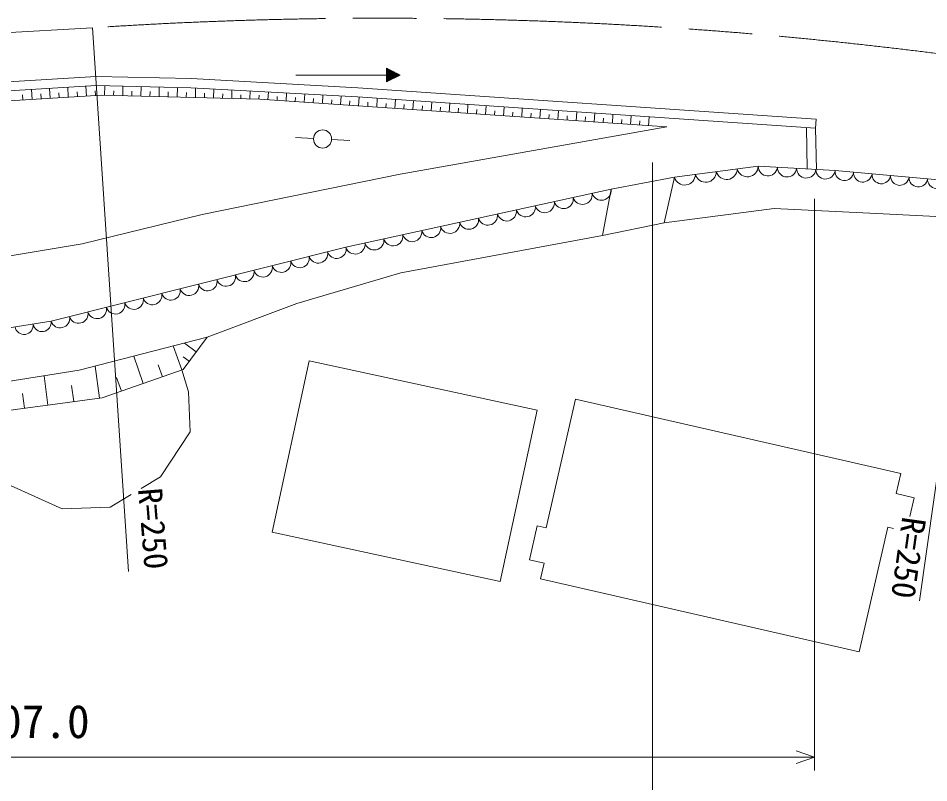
# Model space of a CAD drawing. Units: millimetres, scale not verified. Extents: x 40000 to 680000, y 20000 to 380000.
# Drawn here: x 289755 to 339880, y 259828 to 301921 of the extents above; entities that cross this region are included whole.
import ezdxf
from ezdxf.enums import TextEntityAlignment as Align

# ---------------------------------------------------------------- set-up
doc = ezdxf.new("R2010")
doc.units = ezdxf.units.MM
doc.header["$LTSCALE"] = 1000
doc.linetypes.add('CHAIN', pattern=[18.5, 12, -1.5, 3.5, -1.5])
for name, color, linetype, lineweight in [('M-BGD', 7, 'Continuous', 13), ('M-BMK', 2, 'CHAIN', 13), ('M-STR-HTXT', 7, 'Continuous', 13)]:
    doc.layers.add(name, color=color, linetype=linetype, lineweight=lineweight)
doc.styles.add('ＭＳ ゴシック', font='')
doc.styles.get('ＭＳ ゴシック').set_extended_font_data('MS Gothic')

msp = doc.modelspace()

# ---------------------------------------------------------------- linework, layer by layer
at = {"layer": 'M-BGD'}
for p, q in [((305030, 298794), (310030, 298794)), ((309780, 298794), (310030, 298794)), ((310780, 298794), (310030, 299169)), ((310030, 299169), (310030, 298419)), ((310030, 299144), (310080, 299144)), ((310030, 299119), (310130, 299119)), ((310030, 299094), (310180, 299094)), ((310030, 299069), (310230, 299069)), ((310030, 299044), (310280, 299044)), ((310030, 299019), (310330, 299019)), ((310030, 298994), (310380, 298994)), ((310030, 298969), (310430, 298969)), ((310030, 298944), (310480, 298944)), ((310030, 298919), (310530, 298919)), ((310030, 298894), (310580, 298894)), ((310030, 298869), (310630, 298869)), ((310030, 298844), (310680, 298844)), ((310030, 298819), (310730, 298819)), ((310030, 298419), (310780, 298794)), ((310030, 298794), (310780, 298794)), ((310030, 298769), (310730, 298769)), ((310030, 298744), (310680, 298744)), ((310030, 298719), (310630, 298719)), ((310030, 298694), (310580, 298694)), ((310030, 298669), (310530, 298669)), ((310030, 298644), (310480, 298644)), ((310030, 298619), (310430, 298619)), ((310030, 298594), (310380, 298594)), ((310030, 298569), (310330, 298569)), ((310030, 298544), (310280, 298544)), ((310030, 298519), (310230, 298519)), ((310030, 298494), (310180, 298494)), ((310030, 298469), (310130, 298469)), ((310030, 298444), (310080, 298444)), ((290515, 297455), (290482, 297997)), ((291014, 297485), (290998, 297757)), ((291513, 297515), (291481, 298058)), ((292012, 297545), (291996, 297817)), ((292511, 297575), (292479, 298119)), ((293011, 297605), (292994, 297877)), ((293510, 297635), (293477, 298179)), ((294009, 297665), (293993, 297926)), ((294508, 297681), (294521, 298204)), ((295008, 297669), (295015, 297931)), ((295508, 297656), (295521, 298181)), ((296008, 297644), (296014, 297907)), ((296507, 297631), (296521, 298158)), ((297007, 297619), (297014, 297883)), ((297507, 297606), (297520, 298135)), ((298007, 297594), (298014, 297859)), ((298507, 297581), (298520, 298112)), ((299007, 297568), (299013, 297831)), ((299506, 297556), (299520, 298081)), ((300006, 297543), (300013, 297791)), ((300506, 297531), (300519, 298025)), ((301006, 297518), (301012, 297750)), ((301506, 297506), (301518, 297970)), ((302506, 297481), (302516, 297914)), ((303504, 297436), (303533, 297857)), ((304502, 297368), (304532, 297801)), ((305500, 297300), (305530, 297745)), ((294347, 297685), (228067, 293704)), ((290016, 297425), (290000, 297696)), ((303053, 297467), (294347, 297685)), ((302006, 297493), (302011, 297710)), ((303005, 297468), (303011, 297679)), ((325453, 295936), (303053, 297467)), ((304003, 297402), (304018, 297619)), ((305001, 297334), (305016, 297557)), ((305998, 297265), (306014, 297495)), ((306497, 297231), (306529, 297690)), ((306996, 297197), (307012, 297433)), ((307495, 297163), (307527, 297634)), ((307994, 297129), (308010, 297370)), ((308493, 297095), (308526, 297577)), ((308992, 297061), (309008, 297302)), ((309490, 297027), (309523, 297509)), ((310488, 296959), (310521, 297441)), ((311486, 296890), (311519, 297373)), ((312483, 296822), (312516, 297305)), ((309989, 296993), (310006, 297234)), ((310987, 296924), (311003, 297166)), ((311985, 296856), (312001, 297097)), ((312982, 296788), (312999, 297029)), ((313481, 296754), (313514, 297236)), ((313980, 296720), (313996, 296961)), ((314479, 296686), (314512, 297168)), ((314978, 296652), (314994, 296893)), ((315476, 296618), (315509, 297100)), ((315975, 296583), (315992, 296825)), ((316474, 296549), (316507, 297032)), ((316973, 296515), (316989, 296757)), ((317472, 296481), (317505, 296964)), ((318469, 296413), (318502, 296896)), ((319467, 296345), (319500, 296828)), ((320465, 296277), (320498, 296760)), ((317971, 296447), (317987, 296689)), ((318968, 296379), (318985, 296620)), ((319966, 296311), (319982, 296552)), ((320964, 296242), (320980, 296484)), ((321462, 296208), (321495, 296692)), ((321961, 296174), (321978, 296416)), ((322460, 296140), (322493, 296623)), ((322959, 296106), (322975, 296348)), ((323458, 296072), (323491, 296555)), ((323957, 296038), (323973, 296280)), ((324455, 296004), (324488, 296487)), ((333652, 295862), (333686, 296361)), ((325453, 295936), (310776, 293338)), ((333152, 295896), (333194, 293619)), ((333652, 295862), (333694, 293591)), ((305012, 295353), (306010, 295298)), ((307009, 295242), (308007, 295187)), ((310776, 293338), (299884, 291107)), ((325880, 293162), (322390, 292511)), ((325880, 293162), (325322, 290649)), ((322390, 292511), (321924, 289951)), ((325322, 290649), (331372, 291440)), ((331372, 291440), (337003, 291161)), ((299884, 291107), (293278, 289500)), ((337003, 291161), (341470, 290935)), ((321924, 289951), (325322, 290649)), ((310820, 287899), (321924, 289951)), ((293278, 289500), (284618, 288071)), ((305094, 286210), (310820, 287899)), ((300151, 284356), (305094, 286210)), ((298832, 282585), (300151, 284356)), ((298753, 282557), (298289, 283877)), ((299554, 283554), (298906, 284036)), ((296641, 281814), (296112, 283317)), ((299168, 283036), (298844, 283277)), ((294228, 280999), (293993, 282772)), ((297697, 282186), (297465, 282846)), ((291392, 280622), (291177, 282236)), ((294383, 281019), (298832, 282585)), ((295439, 281391), (295174, 282142)), ((290100, 280451), (289993, 281258)), ((292810, 280811), (292692, 281697)), ((283837, 279619), (294383, 281019))]:
    msp.add_line(p, q, dxfattribs=at)
for points in [[(333686, 296361), (308458, 298083), (299278, 298595), (294045, 298715), (227695, 294685)], [(333652, 295862), (308427, 297584), (299259, 298096), (294055, 298214), (227726, 294186)], [(325880, 293162), (330488, 293767), (334723, 293535), (341847, 292902)], [(247085, 281705), (268753, 281634), (291564, 285245), (307797, 289321), (322390, 292511)], [(300151, 284356), (293106, 282544), (276833, 279948), (274243, 278919)], [(296531, 276034), (297593, 276674), (299224, 279143), (299136, 281348), (298753, 282557)], [(337931, 273823), (337621, 273894), (336052, 267042), (318502, 271060), (318700, 271923), (317903, 272105), (318331, 273978), (318811, 273868), (320432, 280951)], [(320432, 280951), (338345, 276849), (338092, 275746), (339068, 275523), (338830, 274480)], [(283964, 279636), (287847, 276850), (292169, 274910), (294814, 274998), (295980, 275701)]]:
    msp.add_lwpolyline(points, dxfattribs=at)
msp.add_lwpolyline([(305777, 283061), (318322, 280347), (316281, 270916), (303736, 273630)], close=True, dxfattribs=at)
msp.add_circle((306509, 295270), 500, dxfattribs=at)
for centre, radius, start, end in [((329900, 293778), 587, 196.0401, 358.9217), ((331019, 293769), 531, 180.2132, 353.4969), ((326445, 293325), 587, 196.0401, 358.9217), ((327597, 293476), 587, 196.0401, 358.9217), ((328748, 293627), 587, 196.0401, 358.9217), ((332078, 293711), 531, 180.2132, 353.4969), ((333136, 293653), 531, 180.2132, 353.4969), ((334195, 293595), 531, 180.2132, 353.4969), ((335233, 293500), 511, 176.1589, 353.6924), ((336250, 293410), 511, 176.1589, 353.6924), ((337268, 293320), 511, 176.1589, 353.6924), ((338286, 293229), 511, 176.1589, 353.6924), ((339304, 293139), 511, 176.1589, 353.6924), ((340321, 293049), 511, 176.1589, 353.6924), ((320819, 292203), 535, 196.0399, 8.6207), ((321861, 292431), 535, 196.0399, 8.6207), ((318734, 291747), 535, 196.0399, 8.6207), ((319776, 291975), 535, 196.0399, 8.6207), ((316649, 291291), 535, 196.0399, 8.6207), ((317692, 291519), 535, 196.0399, 8.6207), ((314565, 290836), 535, 196.0399, 8.6207), ((315607, 291064), 535, 196.0399, 8.6207), ((311438, 290152), 535, 196.0399, 8.6207), ((312480, 290380), 535, 196.0399, 8.6207), ((313522, 290608), 535, 196.0399, 8.6207), ((309353, 289697), 535, 196.0399, 8.6207), ((310395, 289924), 535, 196.0399, 8.6207), ((307284, 289216), 524, 196.6738, 11.5175), ((308311, 289469), 535, 196.0399, 8.6207), ((305255, 288707), 524, 196.6738, 11.5175), ((306269, 288962), 524, 196.6738, 11.5175), ((303226, 288197), 524, 196.6738, 11.5175), ((304240, 288452), 524, 196.6738, 11.5175), ((301197, 287688), 524, 196.6738, 11.5175), ((302211, 287943), 524, 196.6738, 11.5175), ((299168, 287178), 524, 196.6738, 11.5175), ((300182, 287433), 524, 196.6738, 11.5175), ((297139, 286669), 524, 196.6738, 11.5175), ((298153, 286924), 524, 196.6738, 11.5175), ((295109, 286159), 524, 196.6738, 11.5175), ((296124, 286414), 524, 196.6738, 11.5175), ((293080, 285650), 524, 196.6738, 11.5175), ((294095, 285905), 524, 196.6738, 11.5175), ((291068, 285168), 502, 189.2336, 8.7578), ((292066, 285395), 524, 196.6738, 11.5175), ((290076, 285011), 502, 189.2336, 8.7578)]:
    msp.add_arc(centre, radius, start, end, dxfattribs=at)
at = {"layer": 'M-BMK'}
msp.add_line((293844, 301396), (182743, 295037), dxfattribs=at)
msp.add_arc((309764, 60566), 241355, 81.94928, 93.78182, dxfattribs=at)
at = {"layer": 'M-STR-HTXT'}
for p, q in [((293844, 301396), (295823, 271461)), ((343565, 299543), (339364, 269838)), ((324672, 293973), (324672, 254330)), ((333583, 291973), (333583, 260513)), ((333583, 261240), (227927, 261240)), ((333583, 261240), (332583, 261590)), ((333583, 261240), (332583, 260890))]:
    msp.add_line(p, q, dxfattribs=at)

# ---------------------------------------------------------------- texts
at = {"layer": 'M-STR-HTXT', "style": 'ＭＳ ゴシック'}
for rotation, p in [(274.651, (296321, 271502)), (262.021, (337414, 270134))]:
    msp.add_text('R=250', height=1320, rotation=rotation, dxfattribs=at).set_placement(p, align=Align.BOTTOM_RIGHT)
msp.add_text('側溝\u3000L=107.0', height=1833, dxfattribs=at).set_placement((285574, 261740), align=Align.BOTTOM_CENTER)

doc.saveas('drawing.dxf')
